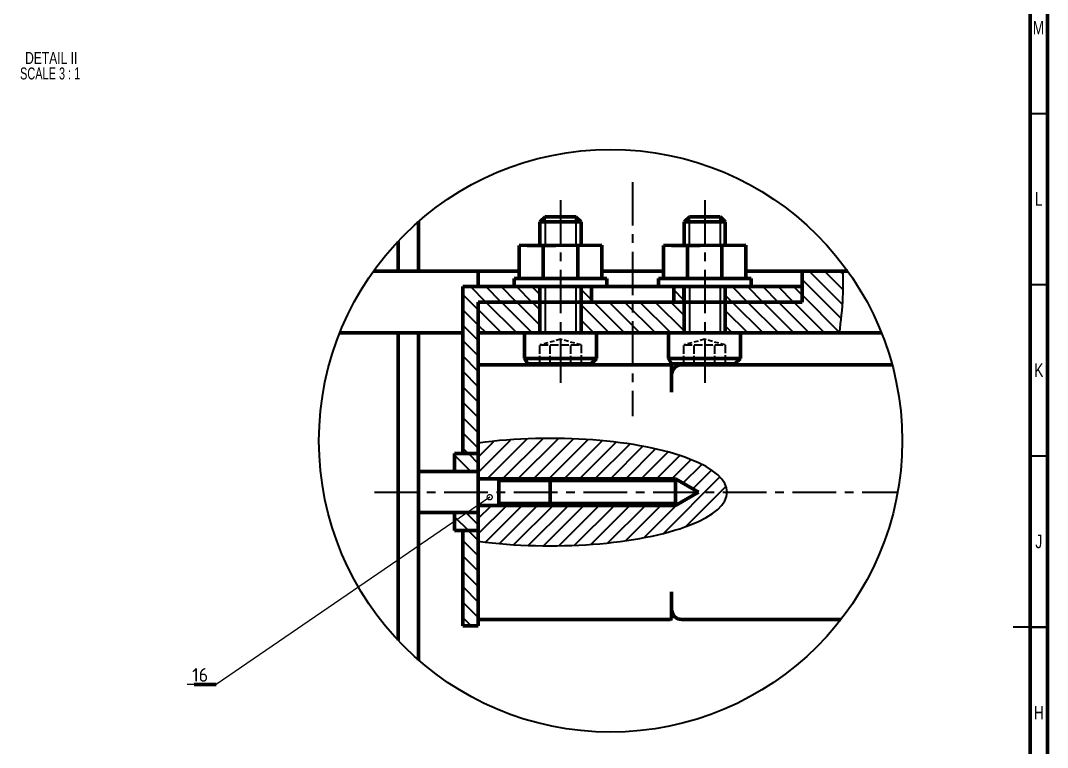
# Model space of a CAD drawing. Header units: millimetres. Extents: x 15 to 1184, y 5 to 836.
# Drawn here: x 884.4 to 1184, y 385.4 to 597.6 of the extents above; entities that cross this region are included whole.
import ezdxf
from ezdxf import colors
from ezdxf.entities.mleader import LeaderData, LeaderLine
from ezdxf.math import Vec2, Vec3

# ---------------------------------------------------------------- set-up
doc = ezdxf.new("R2010")
doc.units = ezdxf.units.MM
for name, pattern in [('ACAD_ISO02W100', [15, 12, -3]), ('CENTERX2', [20.32, 12.7, -2.54, 2.54, -2.54]), ('HIDDEN', [1.905, 1.27, -0.635])]:
    doc.linetypes.add(name, pattern=pattern)
doc.layers.get('0').update_dxf_attribs({"lineweight": 70})
for name, color, linetype, lineweight in [('D35', 7, 'Continuous', 35), ('D70', 7, 'Continuous', 70), ('DUT', 7, 'ACAD_ISO02W100', 35), ('HAT', 4, 'Continuous', 35), ('TRUC', 6, 'CENTERX2', 35)]:
    doc.layers.add(name, color=color, linetype=linetype, lineweight=lineweight)
doc.styles.add('SLDTEXTSTYLE0', font='TXT', dxfattribs={"width": 0.75})
doc.styles.add('SLDTEXTSTYLE3', font='TXT', dxfattribs={"width": 0.681818})
doc.styles.get("Standard").update_dxf_attribs({"font": ''})
doc.styles.get('Standard').set_extended_font_data('TCVN 7284')

# ---------------------------------------------------------------- blocks, each defined once
blk = doc.blocks.new('SW_NOTE_0_3')
at = {"color": 0, "linetype": 'Continuous', "lineweight": 0, "char_height": 3.5, "attachment_point": 2}
for s, insert, style in [('DETAIL II', (9.02, 4.51), 'SLDTEXTSTYLE0'), ('SCALE 3 : 1', (8.71, -0.01), 'SLDTEXTSTYLE3')]:
    blk.add_mtext(s, dxfattribs=dict(at, insert=insert, style=style))
blk = doc.blocks.new('_DotSmall')
at = {"color": 0, "linetype": 'ByBlock', "const_width": 0.5}
blk.add_lwpolyline([(-0.0625, 0, 1), (0.0625, 0, 1)], format="xyb", close=True, dxfattribs=at)

msp = doc.modelspace()

# ---------------------------------------------------------------- hatches: boundary and pattern name
at = {"layer": 'HAT', "transparency": 33554687}
h = msp.add_hatch(dxfattribs=at)
h.set_pattern_fill('ANSI31', color=256, angle=90)
h.paths.add_polyline_path([(1035.947, 515.422), (1017.95, 515.422), (1017.95, 506.422), (1035.923, 506.422)])
h.paths.add_polyline_path([(1062.989, 515.422), (1047.95, 515.422), (1047.95, 506.422), (1062.989, 506.422)])
h.paths.add_polyline_path([(1078.002, 515.422), (1062.989, 515.422), (1062.989, 506.422), (1078.002, 506.422)])
edge = h.paths.add_edge_path()
edge.add_spline(control_points=[(1123.351, 506.422), (1123.768, 509.888), (1124.486, 515.869), (1124.394, 521.89), (1124.355, 524.422)], knot_values=[0, 0, 0, 0, 0.5794373, 1, 1, 1, 1], degree=3, periodic=0)
edge.add_line((1124.355, 524.422), (1112.45, 524.422))
edge.add_line((1112.45, 524.422), (1112.45, 515.422))
edge.add_line((1112.45, 515.422), (1090.029, 515.422))
edge.add_line((1090.029, 515.422), (1090.029, 506.422))
edge.add_line((1090.029, 506.422), (1123.351, 506.422))
h.paths.add_polyline_path([(1017.95, 453.922), (1011.05, 453.922), (1011.05, 448.672), (1017.95, 448.672)])
h.paths.add_polyline_path([(1017.95, 471.172), (1011.05, 471.172), (1011.05, 465.922), (1017.95, 465.922)])
h = msp.add_hatch(dxfattribs=at)
h.set_pattern_fill('ANSI31', color=256, angle=90)
h.set_pattern_definition([(135, (163.1277, 52.3476), (-2.245064, -2.245064), [])])
h.paths.add_polyline_path([(1035.959, 519.922), (1013.45, 519.922), (1013.45, 471.172), (1017.95, 471.172), (1017.95, 515.422), (1035.947, 515.422)])
h.paths.add_polyline_path([(1050.977, 519.922), (1047.95, 519.922), (1047.95, 515.422), (1050.977, 515.422)])
h.paths.add_polyline_path([(1077.95, 519.922), (1075.002, 519.922), (1075.002, 515.422), (1077.95, 515.422)])
h.paths.add_polyline_path([(1112.45, 519.922), (1090.029, 519.922), (1090.029, 515.422), (1112.45, 515.422)])
h.paths.add_polyline_path([(1017.95, 448.672), (1013.45, 448.672), (1013.45, 420.922), (1017.95, 420.922)])
h = msp.add_hatch(dxfattribs=at)
h.set_pattern_fill('ANSI31', color=256)
edge = h.paths.add_edge_path()
edge.add_ellipse((1038.973, 459.922), major_axis=(51.597, 0), ratio=0.3040607, start_angle=360, end_angle=474.04514)
edge.add_line((1017.95, 474.249), (1017.95, 471.922))
edge.add_line((1017.95, 471.922), (1017.95, 463.792))
edge.add_line((1017.95, 463.792), (1022.085, 463.792))
edge.add_spline(control_points=[(1022.085, 463.792), (1022.089, 463.798), (1022.094, 463.795), (1022.098, 463.792)], knot_values=[0.496349, 0.496349, 0.496349, 0.496349, 1, 1, 1, 1], degree=3, periodic=0)
edge.add_line((1022.098, 463.792), (1023.435, 463.792))
edge.add_spline(control_points=[(1023.435, 463.792), (1023.439, 463.798), (1023.444, 463.795), (1023.448, 463.792)], knot_values=[0.4983805, 0.4983805, 0.4983805, 0.4983805, 1, 1, 1, 1], degree=3, periodic=0)
edge.add_line((1023.448, 463.792), (1024.785, 463.792))
edge.add_spline(control_points=[(1024.785, 463.792), (1024.789, 463.798), (1024.794, 463.795), (1024.798, 463.792)], knot_values=[0.5000897, 0.5000897, 0.5000897, 0.5000897, 1, 1, 1, 1], degree=3, periodic=0)
edge.add_line((1024.798, 463.792), (1026.134, 463.792))
edge.add_spline(control_points=[(1026.134, 463.792), (1026.139, 463.798), (1026.144, 463.795), (1026.148, 463.792)], knot_values=[0.5010425, 0.5010425, 0.5010425, 0.5010425, 1, 1, 1, 1], degree=3, periodic=0)
edge.add_line((1026.148, 463.792), (1027.484, 463.792))
edge.add_spline(control_points=[(1027.484, 463.792), (1027.489, 463.798), (1027.494, 463.795), (1027.498, 463.792)], knot_values=[0.5008063, 0.5008063, 0.5008063, 0.5008063, 1, 1, 1, 1], degree=3, periodic=0)
edge.add_line((1027.498, 463.792), (1028.834, 463.792))
edge.add_spline(control_points=[(1028.834, 463.792), (1028.839, 463.798), (1028.844, 463.795), (1028.848, 463.792)], knot_values=[0.4989747, 0.4989747, 0.4989747, 0.4989747, 1, 1, 1, 1], degree=3, periodic=0)
edge.add_line((1028.848, 463.792), (1030.184, 463.792))
edge.add_spline(control_points=[(1030.184, 463.792), (1030.189, 463.798), (1030.193, 463.795), (1030.198, 463.792)], knot_values=[0.4959278, 0.4959278, 0.4959278, 0.4959278, 1, 1, 1, 1], degree=3, periodic=0)
edge.add_line((1030.198, 463.792), (1031.534, 463.792))
edge.add_spline(control_points=[(1031.534, 463.792), (1031.539, 463.798), (1031.543, 463.795), (1031.548, 463.792)], knot_values=[0.4934373, 0.4934373, 0.4934373, 0.4934373, 1, 1, 1, 1], degree=3, periodic=0)
edge.add_line((1031.548, 463.792), (1032.884, 463.792))
edge.add_spline(control_points=[(1032.884, 463.792), (1032.889, 463.798), (1032.894, 463.795), (1032.898, 463.792)], knot_values=[0.4926944, 0.4926944, 0.4926944, 0.4926944, 1, 1, 1, 1], degree=3, periodic=0)
edge.add_line((1032.898, 463.792), (1035.585, 463.792))
edge.add_spline(control_points=[(1035.585, 463.792), (1035.589, 463.798), (1035.594, 463.795), (1035.598, 463.792)], knot_values=[0.4948788, 0.4948788, 0.4948788, 0.4948788, 1, 1, 1, 1], degree=3, periodic=0)
edge.add_line((1035.598, 463.792), (1036.935, 463.792))
edge.add_spline(control_points=[(1036.935, 463.792), (1036.939, 463.798), (1036.944, 463.795), (1036.948, 463.792)], knot_values=[0.4968614, 0.4968614, 0.4968614, 0.4968614, 1, 1, 1, 1], degree=3, periodic=0)
edge.add_line((1036.948, 463.792), (1038.285, 463.792))
edge.add_spline(control_points=[(1038.285, 463.792), (1038.289, 463.798), (1038.294, 463.795), (1038.298, 463.792)], knot_values=[0.4988534, 0.4988534, 0.4988534, 0.4988534, 1, 1, 1, 1], degree=3, periodic=0)
edge.add_line((1038.298, 463.792), (1045.034, 463.792))
edge.add_spline(control_points=[(1045.034, 463.792), (1045.039, 463.798), (1045.043, 463.795), (1045.048, 463.792)], knot_values=[0.4951788, 0.4951788, 0.4951788, 0.4951788, 1, 1, 1, 1], degree=3, periodic=0)
edge.add_line((1045.048, 463.792), (1051.785, 463.792))
edge.add_spline(control_points=[(1051.785, 463.792), (1051.789, 463.798), (1051.794, 463.795), (1051.798, 463.792)], knot_values=[0.4973754, 0.4973754, 0.4973754, 0.4973754, 1, 1, 1, 1], degree=3, periodic=0)
edge.add_line((1051.798, 463.792), (1055.834, 463.792))
edge.add_spline(control_points=[(1055.834, 463.792), (1055.839, 463.798), (1055.844, 463.795), (1055.848, 463.792)], knot_values=[0.501096, 0.501096, 0.501096, 0.501096, 1, 1, 1, 1], degree=3, periodic=0)
edge.add_line((1055.848, 463.792), (1057.184, 463.792))
edge.add_spline(control_points=[(1057.184, 463.792), (1057.189, 463.798), (1057.194, 463.795), (1057.198, 463.792)], knot_values=[0.5001109, 0.5001109, 0.5001109, 0.5001109, 1, 1, 1, 1], degree=3, periodic=0)
edge.add_line((1057.198, 463.792), (1058.534, 463.792))
edge.add_spline(control_points=[(1058.534, 463.792), (1058.539, 463.798), (1058.543, 463.795), (1058.548, 463.792)], knot_values=[0.4975027, 0.4975027, 0.4975027, 0.4975027, 1, 1, 1, 1], degree=3, periodic=0)
edge.add_line((1058.548, 463.792), (1059.884, 463.792))
edge.add_spline(control_points=[(1059.884, 463.792), (1059.889, 463.798), (1059.893, 463.795), (1059.898, 463.792)], knot_values=[0.4944945, 0.4944945, 0.4944945, 0.4944945, 1, 1, 1, 1], degree=3, periodic=0)
edge.add_line((1059.898, 463.792), (1061.234, 463.792))
edge.add_spline(control_points=[(1061.234, 463.792), (1061.239, 463.798), (1061.244, 463.795), (1061.248, 463.792)], knot_values=[0.4928604, 0.4928604, 0.4928604, 0.4928604, 1, 1, 1, 1], degree=3, periodic=0)
edge.add_line((1061.248, 463.792), (1062.585, 463.792))
edge.add_spline(control_points=[(1062.585, 463.792), (1062.589, 463.798), (1062.594, 463.795), (1062.598, 463.792)], knot_values=[0.4928843, 0.4928843, 0.4928843, 0.4928843, 1, 1, 1, 1], degree=3, periodic=0)
edge.add_line((1062.598, 463.792), (1063.935, 463.792))
edge.add_spline(control_points=[(1063.935, 463.792), (1063.939, 463.798), (1063.944, 463.795), (1063.948, 463.792)], knot_values=[0.4940315, 0.4940315, 0.4940315, 0.4940315, 1, 1, 1, 1], degree=3, periodic=0)
edge.add_line((1063.948, 463.792), (1065.285, 463.792))
edge.add_spline(control_points=[(1065.285, 463.792), (1065.289, 463.798), (1065.294, 463.795), (1065.298, 463.792)], knot_values=[0.4958433, 0.4958433, 0.4958433, 0.4958433, 1, 1, 1, 1], degree=3, periodic=0)
edge.add_line((1065.298, 463.792), (1066.635, 463.792))
edge.add_spline(control_points=[(1066.635, 463.792), (1066.639, 463.798), (1066.644, 463.795), (1066.648, 463.792)], knot_values=[0.4978837, 0.4978837, 0.4978837, 0.4978837, 1, 1, 1, 1], degree=3, periodic=0)
edge.add_line((1066.648, 463.792), (1067.985, 463.792))
edge.add_spline(control_points=[(1067.985, 463.792), (1067.989, 463.798), (1067.994, 463.795), (1067.998, 463.792)], knot_values=[0.4997135, 0.4997135, 0.4997135, 0.4997135, 1, 1, 1, 1], degree=3, periodic=0)
edge.add_line((1067.998, 463.792), (1069.334, 463.792))
edge.add_spline(control_points=[(1069.334, 463.792), (1069.339, 463.798), (1069.344, 463.795), (1069.348, 463.792)], knot_values=[0.5008944, 0.5008944, 0.5008944, 0.5008944, 1, 1, 1, 1], degree=3, periodic=0)
edge.add_line((1069.348, 463.792), (1070.684, 463.792))
edge.add_spline(control_points=[(1070.684, 463.792), (1070.689, 463.798), (1070.694, 463.795), (1070.698, 463.792)], knot_values=[0.5009948, 0.5009948, 0.5009948, 0.5009948, 1, 1, 1, 1], degree=3, periodic=0)
edge.add_line((1070.698, 463.792), (1072.034, 463.792))
edge.add_spline(control_points=[(1072.034, 463.792), (1072.039, 463.798), (1072.044, 463.795), (1072.048, 463.792)], knot_values=[0.4995956, 0.4995956, 0.4995956, 0.4995956, 1, 1, 1, 1], degree=3, periodic=0)
edge.add_line((1072.048, 463.792), (1073.385, 463.792))
edge.add_spline(control_points=[(1073.385, 463.792), (1073.389, 463.795), (1073.394, 463.793), (1073.399, 463.792)], knot_values=[0.6578684, 0.6578684, 0.6578684, 0.6578684, 1, 1, 1, 1], degree=3, periodic=0)
edge.add_line((1073.399, 463.792), (1074.735, 463.792))
edge.add_spline(control_points=[(1074.735, 463.792), (1074.739, 463.798), (1074.744, 463.795), (1074.749, 463.792)], knot_values=[0.4967053, 0.4967053, 0.4967053, 0.4967053, 1, 1, 1, 1], degree=3, periodic=0)
edge.add_line((1074.749, 463.792), (1075.492, 463.792))
edge.add_line((1075.492, 463.792), (1082.195, 459.922))
edge.add_line((1082.195, 459.922), (1090.57, 459.922))
edge = h.paths.add_edge_path()
edge.add_ellipse((1038.973, 459.922), major_axis=(51.597, 0), ratio=0.3040607, start_angle=245.95486, end_angle=360)
edge.add_line((1090.57, 459.922), (1082.195, 459.922))
edge.add_line((1082.195, 459.922), (1075.492, 456.052))
edge.add_line((1075.492, 456.052), (1017.95, 456.052))
edge.add_line((1017.95, 456.052), (1017.95, 453.426))
edge.add_line((1017.95, 453.426), (1017.95, 445.595))

# ---------------------------------------------------------------- linework, layer by layer
at = {"color": 7, "linetype": 'Continuous', "lineweight": 70}
for p, q in [((1184, 836), (1184, 5)), ((1179, 831), (1179, 10))]:
    msp.add_line(p, q, dxfattribs=at)
at = {"color": 7, "linetype": 'Continuous', "lineweight": 35}
for p, q in [((1179, 570.5), (1184, 570.5)), ((1179, 520.5), (1184, 520.5)), ((1179, 470.5), (1184, 470.5)), ((1184, 420.5), (1174, 420.5)), ((1179, 420.5), (1184, 420.5))]:
    msp.add_line(p, q, dxfattribs=at)
at = {"color": 7, "linetype": 'Continuous', "lineweight": 25}
for p, q in [((1017.95, 470.676), (1017.95, 465.426)), ((1017.95, 453.426), (1017.95, 448.176)), ((1013.45, 447.426), (1013.45, 448.176))]:
    msp.add_line(p, q, dxfattribs=at)
at = {"layer": 'D35'}
for p, q in [((1037.458, 538.822), (1037.458, 540.322)), ((1046.442, 538.822), (1046.442, 540.322)), ((1079.537, 538.822), (1079.537, 540.322)), ((1088.521, 538.822), (1088.521, 540.322)), ((1035.958, 538.822), (1037.458, 538.82)), ((1037.458, 538.82), (1037.458, 531.952)), ((1047.942, 538.822), (1046.442, 538.822)), ((1046.442, 538.822), (1046.442, 531.972)), ((1078.037, 538.822), (1079.537, 538.82)), ((1079.12, 538.822), (1088.78, 538.822)), ((1079.51, 538.875), (1079.51, 532.017)), ((1088.493, 538.877), (1088.493, 532.028)), ((1090.021, 538.822), (1088.521, 538.822)), ((1035.95, 536.028), (1035.95, 535.691)), ((1035.95, 534.053), (1035.95, 533.716)), ((1047.95, 535.691), (1047.95, 536.028)), ((1047.95, 533.716), (1047.95, 534.053)), ((1078.029, 536.028), (1078.029, 535.691)), ((1078.029, 534.053), (1078.029, 533.716)), ((1090.029, 535.691), (1090.029, 536.028)), ((1090.029, 533.716), (1090.029, 534.053)), ((1035.95, 532.078), (1035.95, 531.982)), ((1047.95, 531.982), (1047.95, 532.078)), ((1053.977, 531.982), (1047.977, 531.974)), ((1073.45, 531.982), (1073.45, 531.952)), ((1073.45, 531.952), (1074.581, 531.952)), ((1074.581, 531.952), (1083.372, 531.952)), ((1078.029, 532.078), (1078.029, 531.982)), ((1083.372, 531.952), (1092.74, 531.952)), ((1090.029, 531.982), (1090.029, 532.078)), ((1096.056, 531.982), (1090.056, 531.974)), ((1092.74, 531.952), (1094.45, 531.952)), ((1094.45, 531.952), (1094.45, 531.982)), ((1096.056, 531.014), (1096.056, 523.29)), ((1029.923, 519.922), (1035.923, 519.944)), ((1031.45, 519.952), (1031.45, 519.922)), ((1031.45, 519.952), (1032.266, 519.952)), ((1032.266, 519.952), (1040.623, 519.952)), ((1037.458, 519.952), (1037.458, 506.422)), ((1040.623, 519.952), (1050.307, 519.952)), ((1046.442, 519.952), (1046.442, 506.422)), ((1052.45, 519.952), (1050.307, 519.952)), ((1052.45, 519.922), (1052.45, 519.952)), ((1073.45, 519.952), (1073.45, 519.922)), ((1073.45, 519.952), (1074.581, 519.952)), ((1074.581, 519.952), (1083.372, 519.952)), ((1079.537, 519.952), (1079.537, 506.422)), ((1083.372, 519.952), (1092.74, 519.952)), ((1088.521, 519.952), (1088.521, 506.422)), ((1094.45, 519.952), (1092.74, 519.952)), ((1094.45, 519.922), (1094.45, 519.952)), ((1112.45, 515.422), (1077.95, 515.422)), ((1017.95, 496.822), (1017.95, 491.422)), ((1017.95, 491.422), (1017.95, 489.922)), ((1017.95, 480.922), (1017.95, 479.422)), ((1017.95, 471.172), (1017.95, 465.922)), ((1017.95, 465.922), (1011.05, 465.922)), ((1017.95, 465.922), (1017.95, 453.922)), ((1017.95, 463.985), (1017.95, 455.859)), ((1017.95, 463.792), (1019.45, 463.792)), ((1017.95, 463.792), (1026.95, 463.732)), ((1017.95, 463.792), (1023.95, 463.792)), ((1019.705, 463.792), (1019.636, 463.792)), ((1020.728, 463.773), (1020.748, 463.792)), ((1021.055, 463.792), (1020.748, 463.792)), ((1022.405, 463.792), (1022.098, 463.792)), ((1023.755, 463.792), (1023.448, 463.792)), ((1075.492, 463.035), (1023.95, 463.035)), ((1024.361, 463.035), (1024.192, 463.035)), ((1024.361, 463.035), (1024.192, 463.035)), ((1025.105, 463.792), (1024.798, 463.792)), ((1025.105, 463.792), (1024.798, 463.792)), ((1025.711, 463.035), (1025.542, 463.035)), ((1026.455, 463.792), (1026.148, 463.792)), ((1027.061, 463.035), (1026.892, 463.035)), ((1027.805, 463.792), (1027.498, 463.792)), ((1028.411, 463.035), (1028.242, 463.035)), ((1029.155, 463.792), (1028.848, 463.792)), ((1029.761, 463.035), (1029.592, 463.035)), ((1030.505, 463.792), (1030.198, 463.792)), ((1031.111, 463.035), (1030.942, 463.035)), ((1031.855, 463.792), (1031.548, 463.792)), ((1032.461, 463.035), (1032.292, 463.035)), ((1033.205, 463.792), (1032.898, 463.792)), ((1033.811, 463.035), (1033.642, 463.035)), ((1033.782, 463.006), (1033.811, 463.035)), ((1034.228, 463.773), (1034.248, 463.792)), ((1034.555, 463.792), (1034.248, 463.792)), ((1035.161, 463.035), (1034.992, 463.035)), ((1035.905, 463.792), (1035.598, 463.792)), ((1036.511, 463.035), (1036.342, 463.035)), ((1037.255, 463.792), (1036.948, 463.792)), ((1037.861, 463.035), (1037.692, 463.035)), ((1038.605, 463.792), (1038.298, 463.792)), ((1039.211, 463.035), (1039.042, 463.035)), ((1039.955, 463.792), (1039.648, 463.792)), ((1040.561, 463.035), (1040.392, 463.035)), ((1041.305, 463.792), (1040.998, 463.792)), ((1041.911, 463.035), (1041.742, 463.035)), ((1043.261, 463.035), (1043.092, 463.035)), ((1044.611, 463.035), (1044.442, 463.035)), ((1045.355, 463.792), (1045.048, 463.792)), ((1045.961, 463.035), (1045.792, 463.035)), ((1046.705, 463.792), (1046.398, 463.792)), ((1047.311, 463.035), (1047.142, 463.035)), ((1048.055, 463.792), (1047.748, 463.792)), ((1048.661, 463.035), (1048.492, 463.035)), ((1049.405, 463.792), (1049.098, 463.792)), ((1050.011, 463.035), (1049.842, 463.035)), ((1049.982, 463.006), (1050.011, 463.035)), ((1050.428, 463.773), (1050.448, 463.792)), ((1050.755, 463.792), (1050.448, 463.792)), ((1051.361, 463.035), (1051.192, 463.035)), ((1052.105, 463.792), (1051.798, 463.792)), ((1052.711, 463.035), (1052.542, 463.035)), ((1053.455, 463.792), (1053.148, 463.792)), ((1054.061, 463.035), (1053.892, 463.035)), ((1054.805, 463.792), (1054.498, 463.792)), ((1055.411, 463.035), (1055.242, 463.035)), ((1056.155, 463.792), (1055.848, 463.792)), ((1056.761, 463.035), (1056.592, 463.035)), ((1057.505, 463.792), (1057.198, 463.792)), ((1058.111, 463.035), (1057.942, 463.035)), ((1058.855, 463.792), (1058.548, 463.792)), ((1059.461, 463.035), (1059.292, 463.035)), ((1060.205, 463.792), (1059.898, 463.792)), ((1060.811, 463.035), (1060.642, 463.035)), ((1061.555, 463.792), (1061.248, 463.792)), ((1062.161, 463.035), (1061.992, 463.035)), ((1062.905, 463.792), (1062.598, 463.792)), ((1063.511, 463.035), (1063.342, 463.035)), ((1064.255, 463.792), (1063.948, 463.792)), ((1064.861, 463.035), (1064.692, 463.035)), ((1065.605, 463.792), (1065.298, 463.792)), ((1066.211, 463.035), (1066.042, 463.035)), ((1066.955, 463.792), (1066.648, 463.792)), ((1067.561, 463.035), (1067.392, 463.035)), ((1068.305, 463.792), (1067.998, 463.792)), ((1068.911, 463.035), (1068.742, 463.035)), ((1069.655, 463.792), (1069.348, 463.792)), ((1070.261, 463.035), (1070.092, 463.035)), ((1071.005, 463.792), (1070.698, 463.792)), ((1071.611, 463.035), (1071.442, 463.035)), ((1071.611, 463.035), (1071.442, 463.035)), ((1072.355, 463.792), (1072.048, 463.792)), ((1072.961, 463.035), (1072.792, 463.035)), ((1073.705, 463.792), (1073.399, 463.792)), ((1074.312, 463.035), (1074.142, 463.035)), ((1074.283, 463.007), (1074.312, 463.035)), ((1075.055, 463.792), (1074.749, 463.792)), ((1020.073, 456.052), (1020.38, 456.052)), ((1021.423, 456.052), (1021.73, 456.052)), ((1022.773, 456.052), (1023.08, 456.052)), ((1075.492, 456.809), (1023.95, 456.809)), ((1024.123, 456.052), (1024.43, 456.052)), ((1024.867, 456.809), (1025.036, 456.809)), ((1025.473, 456.052), (1025.78, 456.052)), ((1026.217, 456.809), (1026.386, 456.809)), ((1026.823, 456.052), (1027.13, 456.052)), ((1027.567, 456.809), (1027.736, 456.809)), ((1027.567, 456.809), (1027.736, 456.809)), ((1028.173, 456.052), (1028.48, 456.052)), ((1028.917, 456.809), (1029.086, 456.809)), ((1029.523, 456.052), (1029.83, 456.052)), ((1030.267, 456.809), (1030.436, 456.809)), ((1030.267, 456.809), (1030.436, 456.809)), ((1030.873, 456.052), (1031.18, 456.052)), ((1031.617, 456.809), (1031.786, 456.809)), ((1032.223, 456.052), (1032.53, 456.052)), ((1032.967, 456.809), (1033.136, 456.809)), ((1032.967, 456.809), (1033.136, 456.809)), ((1033.573, 456.052), (1033.88, 456.052)), ((1034.317, 456.809), (1034.486, 456.809)), ((1034.923, 456.052), (1035.23, 456.052)), ((1035.667, 456.809), (1035.836, 456.809)), ((1036.273, 456.052), (1036.58, 456.052)), ((1037.017, 456.809), (1037.186, 456.809)), ((1037.623, 456.052), (1037.93, 456.052)), ((1038.367, 456.809), (1038.536, 456.809)), ((1038.973, 456.052), (1039.28, 456.052)), ((1039.717, 456.809), (1039.886, 456.809)), ((1041.067, 456.809), (1041.236, 456.809)), ((1042.417, 456.809), (1042.586, 456.809)), ((1043.767, 456.809), (1043.936, 456.809)), ((1045.117, 456.809), (1045.286, 456.809)), ((1045.723, 456.052), (1046.03, 456.052)), ((1046.467, 456.809), (1046.636, 456.809)), ((1047.073, 456.052), (1047.38, 456.052)), ((1047.817, 456.809), (1047.986, 456.809)), ((1048.423, 456.052), (1048.73, 456.052)), ((1049.167, 456.809), (1049.336, 456.809)), ((1049.773, 456.052), (1050.08, 456.052)), ((1050.517, 456.809), (1050.686, 456.809)), ((1051.123, 456.052), (1051.43, 456.052)), ((1051.867, 456.809), (1052.036, 456.809)), ((1052.473, 456.052), (1052.78, 456.052)), ((1053.217, 456.809), (1053.386, 456.809)), ((1053.823, 456.052), (1054.13, 456.052)), ((1054.567, 456.809), (1054.736, 456.809)), ((1055.173, 456.052), (1055.48, 456.052)), ((1055.917, 456.809), (1056.086, 456.809)), ((1056.523, 456.052), (1056.83, 456.052)), ((1057.267, 456.809), (1057.436, 456.809)), ((1057.873, 456.052), (1058.18, 456.052)), ((1058.617, 456.809), (1058.786, 456.809)), ((1059.223, 456.052), (1059.53, 456.052)), ((1059.967, 456.809), (1060.136, 456.809)), ((1060.573, 456.052), (1060.88, 456.052)), ((1061.317, 456.809), (1061.486, 456.809)), ((1061.317, 456.809), (1061.486, 456.809)), ((1061.923, 456.052), (1062.23, 456.052)), ((1062.667, 456.809), (1062.836, 456.809)), ((1062.667, 456.809), (1062.836, 456.809)), ((1063.273, 456.052), (1063.58, 456.052)), ((1064.017, 456.809), (1064.186, 456.809)), ((1064.623, 456.052), (1064.93, 456.052)), ((1065.367, 456.809), (1065.536, 456.809)), ((1065.973, 456.052), (1066.28, 456.052)), ((1066.717, 456.809), (1066.886, 456.809)), ((1067.323, 456.052), (1067.63, 456.052)), ((1068.067, 456.809), (1068.236, 456.809)), ((1068.673, 456.052), (1068.98, 456.052)), ((1069.417, 456.809), (1069.586, 456.809)), ((1070.023, 456.052), (1070.33, 456.052)), ((1070.767, 456.809), (1070.936, 456.809)), ((1071.373, 456.052), (1071.68, 456.052)), ((1072.117, 456.809), (1072.286, 456.809)), ((1072.723, 456.052), (1073.03, 456.052)), ((1073.467, 456.809), (1073.636, 456.809)), ((1073.467, 456.809), (1073.636, 456.809)), ((1074.073, 456.052), (1074.38, 456.052)), ((1074.817, 456.809), (1074.986, 456.809)), ((1011.05, 453.922), (1017.95, 453.922)), ((1017.95, 453.922), (1017.95, 448.672)), ((1017.95, 440.422), (1017.95, 438.922)), ((1017.95, 428.422), (1017.95, 423.022))]:
    msp.add_line(p, q, dxfattribs=at)
msp.add_circle((1056.562, 474.907), 85.066, dxfattribs=at)
for centre, start, end in [((1018.25, 496.822), 90, 180), ((1074.05, 496.822), 0, 90), ((1018.25, 423.022), 180, 270)]:
    msp.add_arc(centre, 0.3, start, end, dxfattribs=at)
msp.add_ellipse((1038.973, 459.922), major_axis=(51.597, 0), ratio=0.3040607, start_param=4.2927222, end_param=8.2736485, dxfattribs=at)
for points, knots in [([(1123.351, 506.422), (1123.768, 509.888), (1124.486, 515.869), (1124.394, 521.89), (1124.355, 524.422)], [0, 0, 0, 0, 0.5794373, 1, 1, 1, 1]), ([(1022.071, 463.744), (1022.073, 463.754), (1022.082, 463.802), (1022.091, 463.796), (1022.098, 463.792)], [0, 0, 0, 0, 0.2123876, 1, 1, 1, 1]), ([(1023.421, 463.744), (1023.423, 463.754), (1023.432, 463.802), (1023.441, 463.796), (1023.448, 463.792)], [0, 0, 0, 0, 0.21426662, 1, 1, 1, 1]), ([(1024.771, 463.744), (1024.773, 463.754), (1024.782, 463.802), (1024.791, 463.796), (1024.798, 463.792)], [0, 0, 0, 0, 0.2158613, 1, 1, 1, 1]), ([(1026.121, 463.744), (1026.123, 463.754), (1026.132, 463.802), (1026.141, 463.796), (1026.148, 463.792)], [0, 0, 0, 0, 0.2167525, 1, 1, 1, 1]), ([(1027.47, 463.744), (1027.472, 463.754), (1027.482, 463.802), (1027.491, 463.796), (1027.498, 463.792)], [0, 0, 0, 0, 0.2165603, 1, 1, 1, 1]), ([(1028.821, 463.744), (1028.822, 463.754), (1028.832, 463.802), (1028.841, 463.796), (1028.848, 463.792)], [0, 0, 0, 0, 0.2149194, 1, 1, 1, 1]), ([(1030.171, 463.744), (1030.173, 463.755), (1030.182, 463.802), (1030.191, 463.796), (1030.198, 463.792)], [0, 0, 0, 0, 0.212149, 1, 1, 1, 1]), ([(1031.521, 463.745), (1031.523, 463.755), (1031.532, 463.802), (1031.541, 463.796), (1031.548, 463.792)], [0, 0, 0, 0, 0.20984724, 1, 1, 1, 1]), ([(1032.871, 463.745), (1032.873, 463.755), (1032.882, 463.802), (1032.891, 463.796), (1032.898, 463.792)], [0, 0, 0, 0, 0.2091157, 1, 1, 1, 1]), ([(1035.571, 463.745), (1035.573, 463.755), (1035.582, 463.802), (1035.591, 463.796), (1035.598, 463.792)], [0, 0, 0, 0, 0.2110399, 1, 1, 1, 1]), ([(1036.921, 463.744), (1036.923, 463.754), (1036.932, 463.802), (1036.941, 463.796), (1036.948, 463.792)], [0, 0, 0, 0, 0.2128396, 1, 1, 1, 1]), ([(1038.271, 463.744), (1038.273, 463.754), (1038.282, 463.802), (1038.291, 463.796), (1038.298, 463.792)], [0, 0, 0, 0, 0.2146832, 1, 1, 1, 1]), ([(1045.021, 463.745), (1045.023, 463.755), (1045.032, 463.802), (1045.041, 463.796), (1045.048, 463.792)], [0, 0, 0, 0, 0.21147736, 1, 1, 1, 1]), ([(1051.771, 463.744), (1051.773, 463.754), (1051.782, 463.802), (1051.791, 463.796), (1051.798, 463.792)], [0, 0, 0, 0, 0.2133069, 1, 1, 1, 1]), ([(1055.821, 463.744), (1055.822, 463.754), (1055.832, 463.802), (1055.841, 463.796), (1055.848, 463.792)], [0, 0, 0, 0, 0.2167758, 1, 1, 1, 1]), ([(1057.17, 463.744), (1057.172, 463.754), (1057.182, 463.802), (1057.191, 463.796), (1057.198, 463.792)], [0, 0, 0, 0, 0.2159236, 1, 1, 1, 1]), ([(1058.521, 463.744), (1058.523, 463.754), (1058.532, 463.802), (1058.541, 463.796), (1058.548, 463.792)], [0, 0, 0, 0, 0.213588, 1, 1, 1, 1]), ([(1059.871, 463.745), (1059.873, 463.755), (1059.882, 463.802), (1059.891, 463.796), (1059.898, 463.792)], [0, 0, 0, 0, 0.2108539, 1, 1, 1, 1]), ([(1061.221, 463.745), (1061.223, 463.755), (1061.232, 463.802), (1061.241, 463.796), (1061.248, 463.792)], [0, 0, 0, 0, 0.2093313, 1, 1, 1, 1]), ([(1062.571, 463.745), (1062.573, 463.755), (1062.582, 463.802), (1062.591, 463.796), (1062.598, 463.792)], [0, 0, 0, 0, 0.2093095, 1, 1, 1, 1]), ([(1063.921, 463.745), (1063.923, 463.755), (1063.932, 463.802), (1063.941, 463.796), (1063.948, 463.792)], [0, 0, 0, 0, 0.2103169, 1, 1, 1, 1]), ([(1065.271, 463.744), (1065.273, 463.755), (1065.282, 463.802), (1065.291, 463.796), (1065.298, 463.792)], [0, 0, 0, 0, 0.2119334, 1, 1, 1, 1]), ([(1066.621, 463.744), (1066.623, 463.754), (1066.632, 463.802), (1066.641, 463.796), (1066.648, 463.792)], [0, 0, 0, 0, 0.2137808, 1, 1, 1, 1]), ([(1067.971, 463.744), (1067.973, 463.754), (1067.982, 463.802), (1067.991, 463.796), (1067.998, 463.792)], [0, 0, 0, 0, 0.215456, 1, 1, 1, 1]), ([(1069.321, 463.744), (1069.323, 463.754), (1069.332, 463.802), (1069.341, 463.796), (1069.348, 463.792)], [0, 0, 0, 0, 0.2165457, 1, 1, 1, 1]), ([(1070.67, 463.744), (1070.672, 463.754), (1070.682, 463.802), (1070.691, 463.796), (1070.698, 463.792)], [0, 0, 0, 0, 0.2166693, 1, 1, 1, 1]), ([(1072.02, 463.744), (1072.022, 463.754), (1072.032, 463.802), (1072.041, 463.796), (1072.048, 463.792)], [0, 0, 0, 0, 0.2154443, 1, 1, 1, 1]), ([(1073.358, 463.7), (1073.362, 463.72), (1073.375, 463.8), (1073.389, 463.795), (1073.399, 463.792)], [0, 0, 0, 0, 0.2465833, 1, 1, 1, 1]), ([(1073.358, 463.7), (1073.362, 463.72), (1073.375, 463.8), (1073.389, 463.795), (1073.399, 463.792)], [0, 0, 0, 0, 0.246594, 1, 1, 1, 1]), ([(1074.721, 463.744), (1074.723, 463.754), (1074.732, 463.802), (1074.741, 463.796), (1074.749, 463.792)], [0, 0, 0, 0, 0.2127527, 1, 1, 1, 1]), ([(1074.721, 463.744), (1074.723, 463.754), (1074.732, 463.802), (1074.741, 463.796), (1074.749, 463.792)], [0, 0, 0, 0, 0.2127527, 1, 1, 1, 1])]:
    msp.add_open_spline(points, degree=3, knots=knots, dxfattribs=at)
at = {"layer": 'D70'}
for p, q in [((1035.958, 538.822), (1037.458, 540.322)), ((1037.458, 540.322), (1046.442, 540.322)), ((1046.442, 540.322), (1047.942, 538.822)), ((1078.037, 538.822), (1079.537, 540.322)), ((1079.537, 540.322), (1088.521, 540.322)), ((1088.521, 540.322), (1090.021, 538.822)), ((1000.55, 524.422), (1000.55, 538.929)), ((1035.958, 538.822), (1035.95, 531.959)), ((1035.958, 538.822), (1047.942, 538.822)), ((1047.942, 538.822), (1047.95, 531.974)), ((1078.037, 538.822), (1078.029, 531.959)), ((1078.037, 538.822), (1090.021, 538.822)), ((1090.021, 538.822), (1090.029, 531.974)), ((994.55, 524.422), (994.55, 533.136)), ((1029.923, 531.952), (1053.977, 531.982)), ((1029.923, 531.952), (1029.923, 522.322)), ((1032.266, 531.952), (1040.623, 531.952)), ((1036.923, 531.974), (1036.923, 522.352)), ((1046.977, 531.974), (1046.977, 522.352)), ((1053.977, 531.982), (1053.977, 522.322)), ((1072.002, 531.952), (1096.056, 531.982)), ((1072.002, 531.952), (1072.002, 522.322)), ((1074.345, 531.952), (1082.701, 531.952)), ((1079.002, 531.974), (1079.002, 522.352)), ((1089.056, 531.974), (1089.056, 522.352)), ((1096.056, 531.982), (1096.056, 522.322)), ((987.392, 524.422), (1017.95, 524.422)), ((1017.95, 519.922), (1017.95, 524.422)), ((1029.923, 524.422), (1017.95, 524.422)), ((1072.002, 524.422), (1053.977, 524.422)), ((1112.45, 524.422), (1096.056, 524.422)), ((1112.45, 515.422), (1112.45, 524.422)), ((1125.732, 524.422), (1112.45, 524.422)), ((1041.95, 522.322), (1028.45, 522.322)), ((1028.45, 522.322), (1028.45, 519.922)), ((1041.95, 522.322), (1055.45, 522.322)), ((1055.45, 522.322), (1055.45, 519.922)), ((1084.029, 522.322), (1070.529, 522.322)), ((1070.529, 522.322), (1070.529, 519.922)), ((1084.029, 522.322), (1097.529, 522.322)), ((1097.529, 522.322), (1097.529, 519.922)), ((1013.45, 471.922), (1013.45, 519.922)), ((1013.45, 519.922), (1047.95, 519.922)), ((1035.923, 506.422), (1035.959, 519.944)), ((1047.95, 519.922), (1047.95, 506.422)), ((1047.95, 519.922), (1077.95, 519.922)), ((1047.977, 519.952), (1050.977, 519.943)), ((1050.977, 519.943), (1050.977, 515.422)), ((1078.002, 519.922), (1075.002, 519.922)), ((1075.002, 519.922), (1075.002, 515.422)), ((1077.95, 515.422), (1077.95, 519.922)), ((1077.95, 519.922), (1112.45, 519.922)), ((1078.002, 506.422), (1078.002, 519.952)), ((1090.029, 519.922), (1090.029, 506.422)), ((1112.45, 519.922), (1112.45, 515.422)), ((1017.95, 515.422), (1017.95, 471.922)), ((1047.95, 515.422), (1017.95, 515.422)), ((1017.95, 506.422), (1017.95, 515.422)), ((1112.45, 515.422), (1017.95, 515.422)), ((1013.45, 506.422), (977.55, 506.422)), ((994.55, 416.677), (994.55, 506.422)), ((1000.55, 410.885), (1000.55, 506.422)), ((1135.575, 506.422), (1017.95, 506.422)), ((1031.45, 506.422), (1031.45, 499.522)), ((1052.45, 499.522), (1052.45, 506.422)), ((1073.45, 506.422), (1073.45, 499.522)), ((1094.45, 499.522), (1094.45, 506.422)), ((1031.45, 498.922), (1032.373, 497.324)), ((1051.85, 498.922), (1032.05, 498.922)), ((1050.852, 497.324), (1032.373, 497.324)), ((1052.45, 498.922), (1050.852, 497.324)), ((1073.45, 498.922), (1074.373, 497.324)), ((1093.85, 498.922), (1074.05, 498.922)), ((1092.852, 497.324), (1074.373, 497.324)), ((1094.45, 498.922), (1092.852, 497.324)), ((1074.05, 497.122), (1018.25, 497.122)), ((1074.35, 489.084), (1074.35, 496.822)), ((1074.35, 495.022), (1074.488, 495.022)), ((1121.934, 497.122), (1077.35, 497.122)), ((1138.676, 497.122), (1121.934, 497.122)), ((1017.95, 479.422), (1017.95, 440.422)), ((1017.95, 471.172), (1011.05, 471.172)), ((1011.05, 471.172), (1011.05, 465.922)), ((1013.45, 471.172), (1013.45, 471.922)), ((1002.557, 465.922), (1000.55, 465.922)), ((1000.55, 465.922), (1000.55, 453.922)), ((1017.95, 465.922), (1002.557, 465.922)), ((1017.95, 465.426), (1017.95, 453.426)), ((1017.95, 453.426), (1017.95, 465.426)), ((1075.492, 463.792), (1017.95, 463.792)), ((1023.95, 463.792), (1023.95, 456.052)), ((1038.973, 456.052), (1038.973, 463.792)), ((1042.655, 463.792), (1042.348, 463.792)), ((1044.005, 463.792), (1043.698, 463.792)), ((1075.492, 463.035), (1075.492, 463.792)), ((1075.492, 463.792), (1082.195, 459.922)), ((1075.492, 456.052), (1075.492, 463.035)), ((1082.195, 459.922), (1075.492, 456.052)), ((1075.492, 456.052), (1017.95, 456.052)), ((1040.323, 456.052), (1040.63, 456.052)), ((1041.673, 456.052), (1041.98, 456.052)), ((1043.023, 456.052), (1043.33, 456.052)), ((1044.373, 456.052), (1044.68, 456.052)), ((1000.55, 453.922), (1001.9, 453.922)), ((1001.9, 453.922), (1017.95, 453.922)), ((1011.05, 453.922), (1011.05, 448.672)), ((1011.05, 448.672), (1017.95, 448.672)), ((1013.45, 447.922), (1013.45, 448.672)), ((1013.45, 420.922), (1013.45, 447.922)), ((1017.95, 447.922), (1017.95, 420.922)), ((1017.95, 429.922), (1017.95, 428.422)), ((1074.35, 430.759), (1074.35, 425.722)), ((1074.35, 430.759), (1074.35, 423.022)), ((1018.25, 422.722), (1074.05, 422.722)), ((1077.35, 422.722), (1093.094, 422.722)), ((1093.094, 422.722), (1123.741, 422.722)), ((1017.95, 420.922), (1013.45, 420.922)), ((941.537, 403.753), (935.123, 403.753))]:
    msp.add_line(p, q, dxfattribs=at)
at = {"layer": 'D70', "ltscale": 0.2}
for p, q in [((1031.45, 506.422), (1031.45, 498.922)), ((1052.45, 498.922), (1052.45, 506.422)), ((1073.45, 506.422), (1073.45, 498.922)), ((1094.45, 498.922), (1094.45, 506.422)), ((1031.45, 498.922), (1052.45, 498.922)), ((1073.45, 498.922), (1094.45, 498.922))]:
    msp.add_line(p, q, dxfattribs=at)
at = {"layer": 'D70'}
for centre, radius, start, end in [((1077.35, 494.122), 3, 90, 180), ((1077.35, 425.722), 3, 180, 270), ((1074.05, 423.022), 0.3, 270, 0)]:
    msp.add_arc(centre, radius, start, end, dxfattribs=at)
at = {"layer": 'DUT', "linetype": 'HIDDEN'}
for p, q in [((1041.95, 504.53), (1035.95, 502.922)), ((1047.95, 502.922), (1041.95, 504.53)), ((1083.95, 504.53), (1077.95, 502.922)), ((1089.95, 502.922), (1083.95, 504.53))]:
    msp.add_line(p, q, dxfattribs=at)
at = {"layer": 'DUT', "ltscale": 0.2}
for p, q in [((1035.95, 497.324), (1035.95, 502.922)), ((1035.95, 502.922), (1047.95, 502.922)), ((1038.95, 497.324), (1038.95, 502.922)), ((1044.95, 497.324), (1044.95, 502.922)), ((1047.95, 502.922), (1047.95, 497.324)), ((1077.95, 497.324), (1077.95, 502.922)), ((1077.95, 502.922), (1089.95, 502.922)), ((1080.95, 497.324), (1080.95, 502.922)), ((1086.95, 497.324), (1086.95, 502.922)), ((1089.95, 502.922), (1089.95, 497.324)), ((1047.95, 498.922), (1044.95, 498.922)), ((1089.95, 498.922), (1086.95, 498.922))]:
    msp.add_line(p, q, dxfattribs=at)
at = {"layer": 'TRUC'}
for p, q in [((1062.989, 550.438), (1062.989, 482.126)), ((1041.95, 545.141), (1041.95, 491.614)), ((1084.029, 545.141), (1084.029, 490.855)), ((987.73, 459.922), (1140.298, 459.922))]:
    msp.add_line(p, q, dxfattribs=at)

# ---------------------------------------------------------------- block references
at = {"layer": 'D35'}
msp.add_blockref('SW_NOTE_0_3', (884.369, 583.912), dxfattribs=at)

# ---------------------------------------------------------------- texts
at = {"color": 7, "linetype": 'Continuous', "lineweight": 0, "char_height": 3.969, "attachment_point": 2, "style": 'SLDTEXTSTYLE0'}
for s, insert in [('M', (1181.362, 597.5)), ('L', (1181.455, 547.5)), ('K', (1181.489, 497.5)), ('J', (1181.465, 447.5)), ('H', (1181.49, 397.5))]:
    msp.add_mtext(s, dxfattribs=dict(at, insert=insert))

# ---------------------------------------------------------------- leaders
at = {"layer": 'D35'}
ml = msp.add_multileader_mtext('Standard', dxfattribs=at)
ml.set_content('16', color=256)
ml.set_leader_properties()
ml.set_arrow_properties(name='DOTSMALL')
ml.build(insert=Vec2(0, 0))
ml.multileader.update_dxf_attribs({"text_right_attachment_type": 6, "dogleg_length": 0.36, "arrow_head_size": 3})
ctx = ml.context
ctx.base_point, ctx.arrow_head_size, ctx.plane_origin = Vec3(933.177, 406.553), 3, Vec3(1021.296, 458.436)
ctx.right_attachment, ctx.text_align_type = 6, 2
notes = []
notes.append((ctx, [(0, (1, 1, 0), (941.537, 403.753), (-1, 0), 0.36, [(0, [(1021.296, 458.436)], 0, [])])]))
ctx.mtext.insert, ctx.mtext.alignment, ctx.mtext.flow_direction = Vec3(939.177, 408.553), 3, 5
for ctx, leaders in notes:
    for number, flags, end, landing, length, lines in leaders:
        leader = LeaderData()
        leader.index, (leader.has_last_leader_line, leader.has_dogleg_vector, leader.attachment_direction) = number, flags
        leader.last_leader_point, leader.dogleg_vector, leader.dogleg_length = Vec3(end), Vec3(landing), length
        for number, points, colour, breaks in lines:
            line = LeaderLine()
            line.index, line.vertices, line.color, line.breaks = number, Vec3.list(points), colors.encode_raw_color(colour), breaks
            leader.lines.append(line)
        ctx.leaders.append(leader)

doc.saveas('drawing.dxf')
